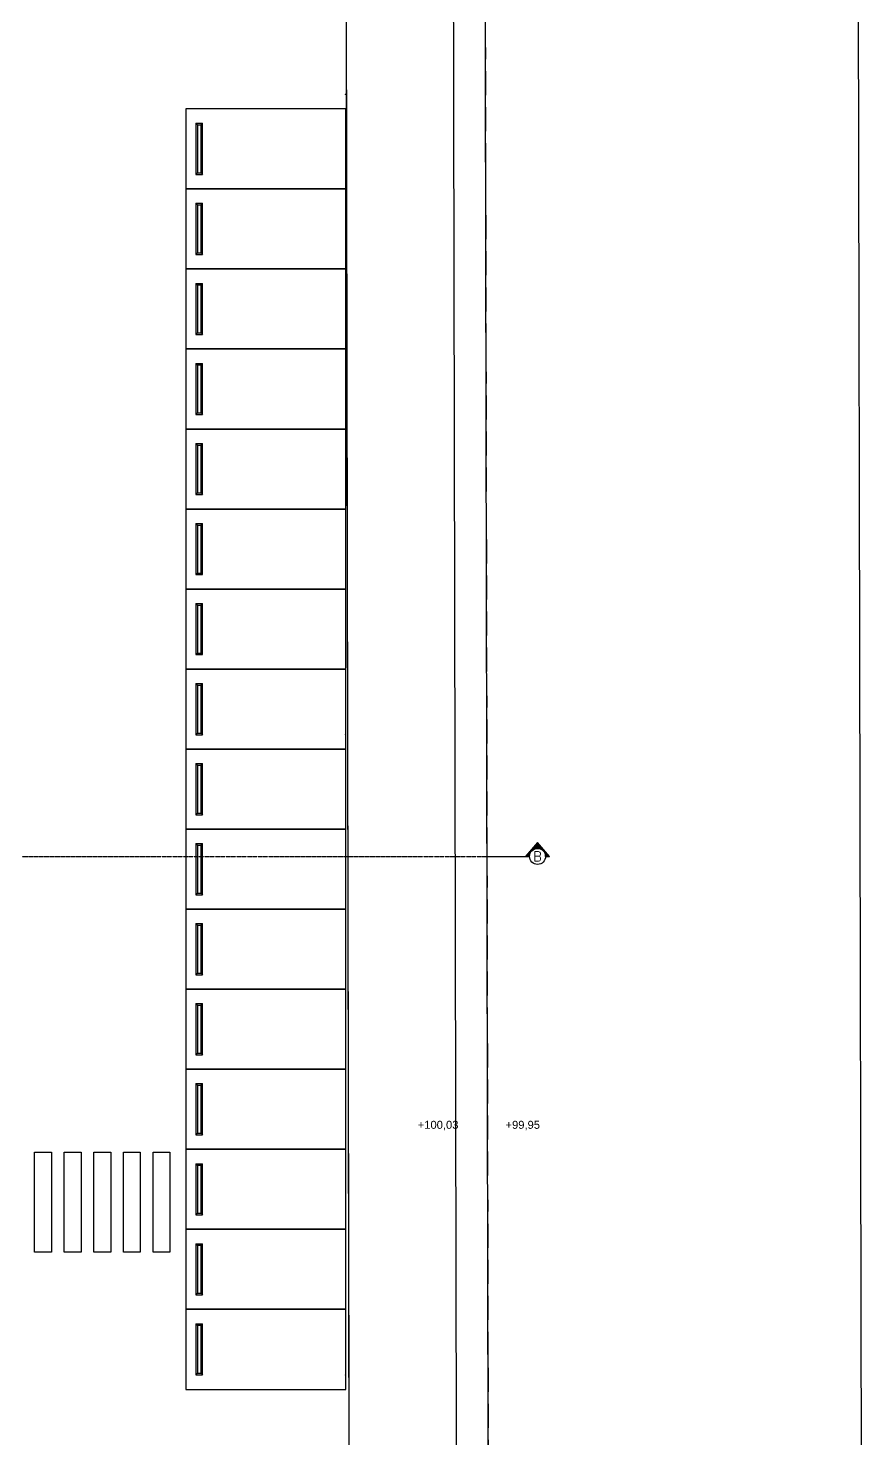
# Model space of a CAD drawing. Header units: millimetres. Extents: x 2698011 to 2856548, y 1019778 to 1210064.
# Drawn here: x 2817413 to 2843523, y 1111016 to 1155081 of the extents above; entities that cross this region are included whole.
import ezdxf
from ezdxf.enums import TextEntityAlignment as Align

# ---------------------------------------------------------------- set-up
doc = ezdxf.new("R2010")
doc.units = ezdxf.units.MM
doc.linetypes.add('DASHDOT2', pattern=[0.5, 0.25, -0.125, 0, -0.125])
doc.linetypes.add('HIDDEN', pattern=[0.375, 0.25, -0.125])
for name, color, linetype in [('.corte', 9, 'Continuous'), ('.signos y marcas', 9, 'Continuous'), ('Arq. Estacionamiento', 9, 'Continuous'), ('Arq. Niveles', 9, 'Continuous'), ('Capa PISOS', 9, 'Continuous'), ('LOTES', 9, 'Continuous'), ('piso', 9, 'Continuous'), ('Punto Cota', 9, 'Continuous')]:
    doc.layers.add(name, color=color, linetype=linetype)
doc.styles.add('BGOTHL', font='romans.shx')
doc.styles.add('Estilo1', font='simplex.shx', dxfattribs={"height": 0.15})

# ---------------------------------------------------------------- blocks, each defined once
blk = doc.blocks.new('A$C1FB93DB3')
at = {"layer": 'LOTES', "ltscale": 3}
for p, q in [((0, 0), (101.705, -9.696)), ((-5.115, -15.585), (95.514, -25.178))]:
    blk.add_line(p, q, dxfattribs=at)
at = {"layer": 'LOTES', "linetype": 'HIDDEN', "ltscale": 3}
blk.add_line((-9.024, -10.843), (101.699, -21.398), dxfattribs=at)
blk = doc.blocks.new('*X97')
at = {"color": 0}
for p, q in [((-0.725, 0), (-0.725, 0.002)), ((-0.713, 0), (-0.713, 0.016)), ((-0.7, 0), (-0.7, 0.03)), ((-0.688, 0), (-0.688, 0.045)), ((-0.675, 0), (-0.675, 0.059)), ((-0.663, 0), (-0.663, 0.073)), ((-0.65, 0), (-0.65, 0.088)), ((-0.638, 0), (-0.638, 0.102)), ((-0.625, 0), (-0.625, 0.116)), ((-0.613, 0), (-0.613, 0.13)), ((-0.6, 0), (-0.6, 0.145)), ((-0.588, 0.078), (-0.588, 0.159)), ((-0.575, 0.109), (-0.575, 0.173)), ((-0.563, 0.132), (-0.563, 0.188)), ((-0.55, 0.15), (-0.55, 0.202)), ((-0.538, 0.165), (-0.538, 0.216)), ((-0.525, 0.179), (-0.525, 0.23)), ((-0.513, 0.19), (-0.513, 0.245)), ((-0.5, 0.2), (-0.5, 0.259)), ((-0.488, 0.209), (-0.488, 0.273)), ((-0.475, 0.217), (-0.475, 0.288)), ((-0.463, 0.223), (-0.463, 0.302)), ((-0.45, 0.229), (-0.45, 0.316)), ((-0.438, 0.234), (-0.438, 0.33)), ((-0.425, 0.238), (-0.425, 0.345)), ((-0.413, 0.242), (-0.413, 0.359)), ((-0.4, 0.245), (-0.4, 0.373)), ((-0.388, 0.247), (-0.388, 0.388)), ((-0.375, 0.249), (-0.375, 0.402)), ((-0.362, 0.25), (-0.362, 0.416)), ((-0.35, 0.25), (-0.35, 0.43)), ((-0.338, 0.25), (-0.338, 0.416)), ((-0.325, 0.249), (-0.325, 0.402)), ((-0.312, 0.247), (-0.312, 0.388)), ((-0.3, 0.245), (-0.3, 0.373)), ((-0.287, 0.242), (-0.287, 0.359)), ((-0.275, 0.238), (-0.275, 0.345)), ((-0.263, 0.234), (-0.263, 0.33)), ((-0.25, 0.229), (-0.25, 0.316)), ((-0.237, 0.223), (-0.237, 0.302)), ((-0.225, 0.217), (-0.225, 0.288)), ((-0.212, 0.209), (-0.212, 0.273)), ((-0.2, 0.2), (-0.2, 0.259)), ((-0.188, 0.19), (-0.188, 0.245)), ((-0.175, 0.179), (-0.175, 0.23)), ((-0.163, 0.165), (-0.163, 0.216)), ((-0.15, 0.15), (-0.15, 0.202)), ((-0.138, 0.132), (-0.138, 0.188)), ((-0.125, 0.109), (-0.125, 0.173)), ((-0.113, 0.078), (-0.113, 0.159)), ((-0.1, 0), (-0.1, 0.145)), ((-0.087, 0), (-0.087, 0.13)), ((-0.075, 0), (-0.075, 0.116)), ((-0.062, 0), (-0.062, 0.102)), ((-0.05, 0), (-0.05, 0.088)), ((-0.037, 0), (-0.037, 0.073)), ((-0.025, 0), (-0.025, 0.059)), ((-0.013, 0), (-0.013, 0.045)), ((0, 0), (0, 0.03)), ((0.013, 0), (0.013, 0.016)), ((0.025, 0), (0.025, 0.002))]:
    blk.add_line(p, q, dxfattribs=at)
blk = doc.blocks.new('CRT-DIRD')
at = {"color": 4}
for p, q in [((0.35, 0.43), (-0.027, 0)), ((-0.027, 0), (0.1, 0)), ((0.727, 0), (0.35, 0.43)), ((0.6, 0), (0.727, 0))]:
    blk.add_line(p, q, dxfattribs=at)
blk.add_circle((0.35, 0), 0.25, dxfattribs=at)
blk.add_blockref('*X97', (0.7, 0), dxfattribs=at)
at = {"color": 4, "style": 'BGOTHL'}
blk.add_attdef('CORTE', text='', height=0.3, dxfattribs=at).set_placement((0.35, -0.15), align=Align.CENTER)
blk = doc.blocks.new('tope')
at = {"layer": 'piso'}
for p, q in [((160.261, 220.746), (161.86, 220.746)), ((160.261, 220.746), (160.311, 220.696)), ((160.261, 220.746), (160.261, 220.533)), ((160.311, 220.583), (160.261, 220.533)), ((161.86, 220.533), (160.261, 220.533)), ((160.311, 220.696), (161.81, 220.696)), ((160.311, 220.696), (160.311, 220.583)), ((161.81, 220.583), (160.311, 220.583)), ((161.86, 220.746), (161.81, 220.696)), ((161.81, 220.696), (161.81, 220.583)), ((161.81, 220.583), (161.86, 220.533)), ((161.86, 220.746), (161.86, 220.533))]:
    blk.add_line(p, q, dxfattribs=at)
blk = doc.blocks.new('box')
at = {"layer": 'piso'}
blk.add_lwpolyline([(239.705, 265.382), (242.205, 265.382), (242.205, 260.382), (239.705, 260.382), (239.705, 265.382)], dxfattribs=at)
at = {"layer": 'Capa PISOS'}
blk.add_blockref('tope', (79.894, 44.326), dxfattribs=at)

msp = doc.modelspace()

# ---------------------------------------------------------------- linework, layer by layer
at = {"layer": '.corte', "linetype": 'DASHDOT2', "ltscale": 2}
msp.add_line((2737475.849, 1129202.793), (2831748.487, 1129207.141), dxfattribs=at)
at = {"layer": '.signos y marcas'}
msp.add_lwpolyline([(2831748.483, 1129209.558), (2832952.525, 1129209.558), (2832952.525, 1129209.558)], dxfattribs=at)
at = {"layer": 'Arq. Estacionamiento'}
for points in [[(2818138.839, 1116845.887), (2817613.144, 1116845.887), (2817613.144, 1119966.957), (2818138.839, 1119966.957)], [(2819064.533, 1116845.887), (2818538.839, 1116845.887), (2818538.839, 1119966.957), (2819064.533, 1119966.957)], [(2819990.228, 1116845.887), (2819464.533, 1116845.887), (2819464.533, 1119966.957), (2819990.228, 1119966.957)], [(2820915.923, 1116845.887), (2820390.228, 1116845.887), (2820390.228, 1119966.957), (2820915.923, 1119966.957)], [(2821841.617, 1116845.887), (2821315.923, 1116845.887), (2821315.923, 1119966.957), (2821841.617, 1119966.957)]]:
    msp.add_lwpolyline(points, close=True, dxfattribs=at)
at = {"layer": 'piso'}
msp.add_lwpolyline([(2737475.849, 1169210.659), (2737475.849, 1177360.659), (2831651.799, 1177360.659), (2831688.902, 1158882.314), (2830690.92, 1157876.284), (2830857.858, 1074736.738), (2831859.872, 1073734.724, -0.475176929), (2823806.113, 1068470.262, -0.006909903)], format="xyb", dxfattribs=at)
for points in [[(2741825.849, 1173010.659), (2827310.525, 1173010.659), (2827513.494, 1071926.241), (2741825.849, 1096710.659), (2741825.849, 1173010.659)], [(2831688.902, 1158882.314), (2830690.92, 1157876.284), (2830857.858, 1074736.738), (2831859.872, 1073734.724), (2831688.902, 1158882.314)]]:
    msp.add_lwpolyline(points, dxfattribs=at)
at = {"layer": 'Punto Cota', "lineweight": 9}
for p in [(2827322.358, 1153010.659, 99940), (2827322.358, 1133010.659, 99920), (2827322.358, 1113010.659, 100040)]:
    msp.add_point(p, dxfattribs=at)
at = {"layer": 'Punto Cota'}
msp.add_point((2831765.042, 1120962.598, 99950), dxfattribs=at)

# ---------------------------------------------------------------- block references
at = {"layer": '.signos y marcas', "xscale": 1000, "yscale": 1000, "zscale": 1000}
msp.add_blockref('CRT-DIRD', (2832979.101, 1129209.566), dxfattribs=at).add_auto_attribs({'CORTE': 'B'})
at = {"yscale": 1000, "zscale": 1000}
for name, p, xscale, rotation in [('A$C1FB93DB3', (2843317.747, 1169430.057), 1000, 275.5607761118083), ('box', (3087723.137, 1392265.373), -1000, 90), ('box', (3087723.137, 1389765.373), -1000, 90), ('box', (3087723.137, 1387265.373), -1000, 90), ('box', (3087723.147, 1384765.373), -1000, 90), ('box', (3087723.106, 1382265.373), -1000, 90), ('box', (3087723.106, 1379765.373), -1000, 90), ('box', (3087723.116, 1377265.373), -1000, 90), ('box', (3087723.116, 1374765.373), -1000, 90), ('box', (3087723.116, 1372265.373), -1000, 90), ('box', (3087723.126, 1369765.373), -1000, 90), ('box', (3087723.126, 1367265.373), -1000, 90), ('box', (3087723.126, 1364765.373), -1000, 90), ('box', (3087723.137, 1362265.373), -1000, 90), ('box', (3087723.137, 1359765.373), -1000, 90), ('box', (3087723.137, 1357265.373), -1000, 90), ('box', (3087723.147, 1354765.373), -1000, 90)]:
    msp.add_blockref(name, p, dxfattribs=dict(at, xscale=xscale, rotation=rotation))

# ---------------------------------------------------------------- texts
at = {"layer": 'Arq. Niveles', "char_height": 250, "width": 1800, "attachment_point": 3, "rotation": 0.0000089, "style": 'Estilo1'}
for s, insert in [('{\\fArial|b0|i0|c0|p34;+100,03}', (2830856.76, 1120949.625)), ('{\\fArial|b0|i0|c0|p34;+99,95}', (2833405.274, 1120949.625))]:
    msp.add_mtext(s, dxfattribs=dict(at, insert=insert))

doc.saveas('drawing.dxf')
